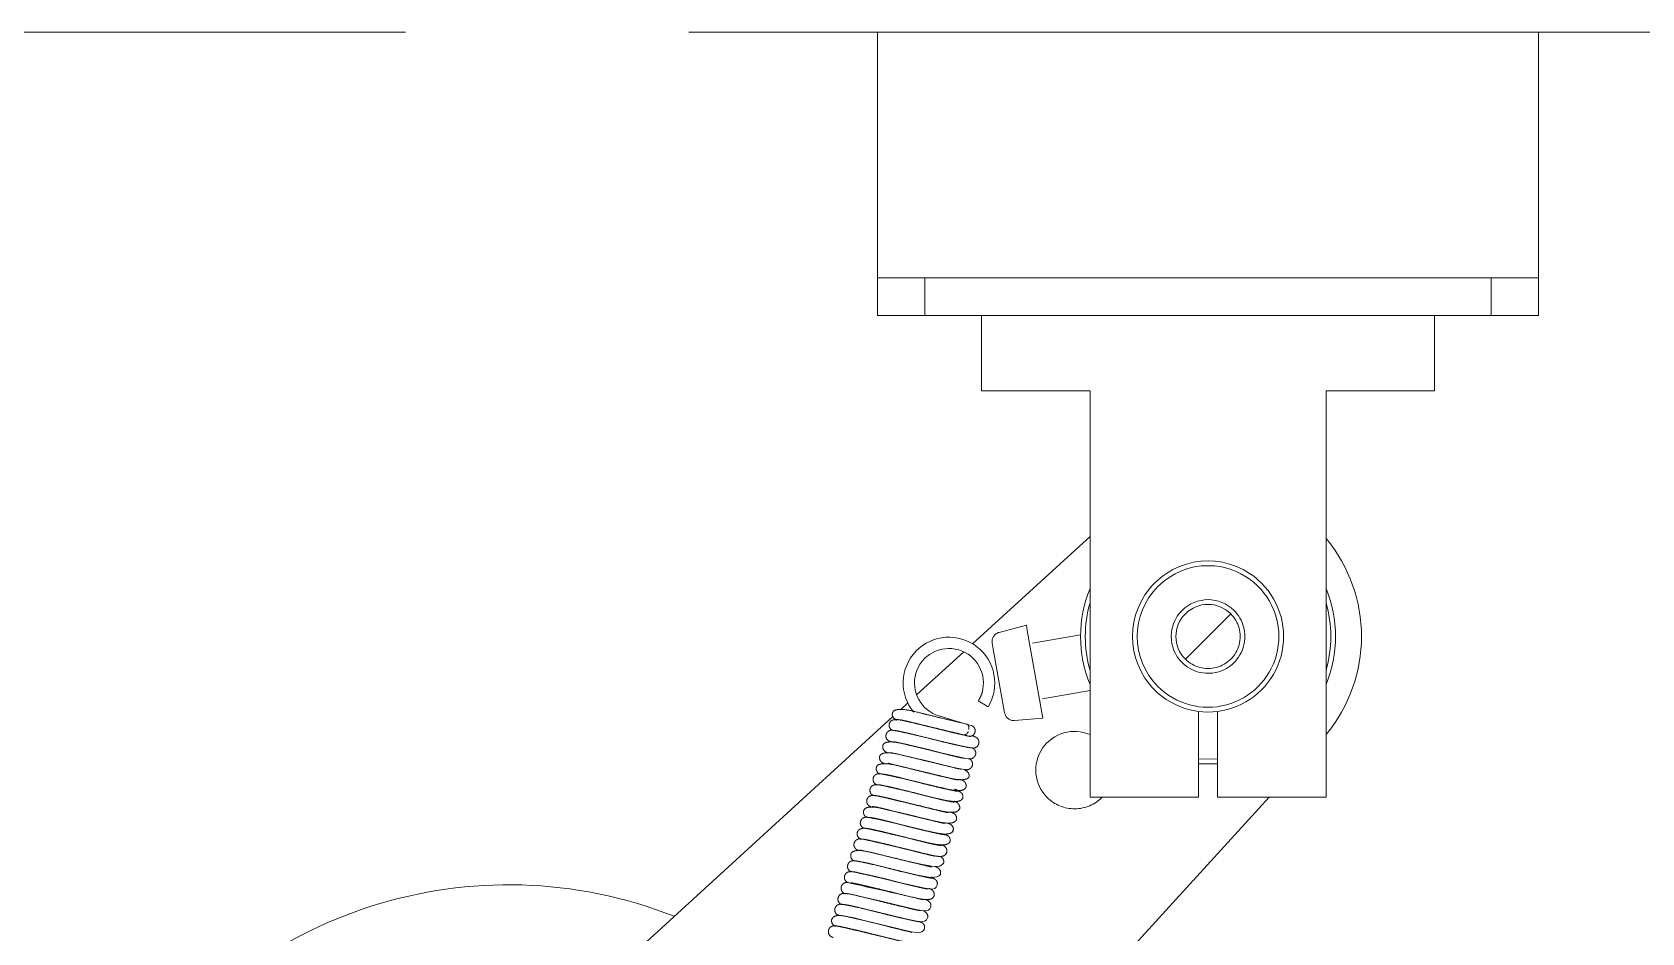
# Model space of a CAD drawing. Header units: millimetres. Extents: x 163705 to 1616509, y 81827 to 302547.
# Drawn here: x 1488061.1 to 1488231.6, y 150941.5 to 151036.8 of the extents above; entities that cross this region are included whole.
import ezdxf

# ---------------------------------------------------------------- set-up
doc = ezdxf.new("R2010")
doc.units = ezdxf.units.MM
doc.header["$LTSCALE"] = 10
doc.linetypes.add('ACAD_ISO02W100', pattern=[15, 12, -3])
doc.layers.add('1-虚线', color=8, linetype='ACAD_ISO02W100', lineweight=0)

# ---------------------------------------------------------------- blocks, each defined once
blk = doc.blocks.new('G$C61459890')
for p, q in [((2408.82, 441.9), (1197.82, 441.9)), ((1408.82, 416.9), (1408.82, 441.9)), ((1478.82, 416.9), (1478.82, 441.9)), ((1408.82, 415.9), (1408.82, 416.9)), ((1478.82, 415.9), (1478.82, 416.9)), ((1408.82, 411.9), (1408.82, 415.9)), ((1408.82, 415.9), (1413.82, 415.9)), ((1413.82, 415.9), (1413.82, 411.9)), ((1473.82, 415.9), (1413.82, 415.9)), ((1473.82, 411.9), (1473.82, 415.9)), ((1473.82, 415.9), (1478.82, 415.9)), ((1478.82, 415.9), (1478.82, 411.9)), ((1413.82, 411.9), (1408.82, 411.9)), ((1473.82, 411.9), (1413.82, 411.9)), ((1419.82, 403.9), (1419.82, 411.9)), ((1467.82, 411.9), (1467.82, 403.9)), ((1478.82, 411.9), (1473.82, 411.9)), ((1431.32, 403.9), (1419.82, 403.9)), ((1431.32, 360.9), (1431.32, 403.9)), ((1467.82, 403.9), (1456.32, 403.9)), ((1456.32, 403.9), (1456.32, 360.9)), ((1418.88, 377.13), (1431.32, 388.49)), ((1443.82, 377.9), (1446.23, 380.3)), ((1424.58, 379.11), (1421.69, 378.34)), ((1424.58, 379.11), (1424.68, 378.54)), ((1424.68, 378.54), (1426.32, 369.26)), ((1421.04, 376.77), (1420.96, 377.2)), ((1422.26, 369.83), (1421.04, 376.77)), ((1430.32, 378.09), (1425.23, 377.19)), ((1443.82, 377.9), (1441.42, 375.49)), ((1412.95, 371.71), (1417.95, 376.28)), ((1426.27, 371.29), (1431.32, 372.18)), ((1411.24, 370.15), (1412.02, 370.86)), ((1442.82, 360.9), (1442.82, 369.96)), ((1444.82, 369.96), (1444.82, 360.9)), ((1365.71, 328.57), (1410.44, 369.41)), ((1417.04, 368.98), (1415.35, 369.48)), ((1418.23, 368.63), (1417.04, 368.98)), ((1418.72, 368.48), (1418.23, 368.63)), ((1423.33, 369), (1426.32, 369.26)), ((1414.86, 368.22), (1415.13, 368.12)), ((1417.79, 367.51), (1417.94, 367.47)), ((1417.94, 367.47), (1417.84, 367.5)), ((1417.89, 367.48), (1417.91, 367.48)), ((1408.94, 363.44), (1409.09, 363.33)), ((1413.51, 363.61), (1413.72, 363.54)), ((1413.85, 364.77), (1414.06, 364.7)), ((1450.31, 360.9), (1385.26, 289.67)), ((1407.93, 359.98), (1408.16, 359.82)), ((1408.26, 361.15), (1408.35, 361.06)), ((1412.5, 360.16), (1412.7, 360.09)), ((1442.82, 360.9), (1431.32, 360.9)), ((1456.32, 360.9), (1444.82, 360.9)), ((1412.15, 359.01), (1412.37, 358.93)), ((1416.74, 357.34), (1416.75, 357.33)), ((1411.15, 355.56), (1411.34, 355.49)), ((1415.7, 355.8), (1415.56, 355.87)), ((1410.47, 353.25), (1410.65, 353.19)), ((1410.8, 354.41), (1411.01, 354.33)), ((1415.73, 353.89), (1415.73, 353.88)), ((1404.95, 349.56), (1405, 349.53)), ((1409.44, 349.8), (1409.66, 349.72)), ((1409.8, 350.95), (1409.99, 350.88)), ((1409.11, 348.64), (1409.29, 348.58))]:
    blk.add_line(p, q)
at = {"flags": 128}
for points in [[(1410.58, 366.77), (1410.58, 366.77), (1410.7, 366.73), (1411.05, 366.66), (1412, 366.45), (1413.02, 366.21), (1414.06, 365.95), (1415.55, 365.58), (1416.49, 365.35), (1417.43, 365.14), (1418.17, 364.99), (1418.53, 364.95), (1418.53, 364.95)], [(1410.96, 367.93), (1410.95, 367.92), (1411.09, 367.88), (1411.45, 367.8), (1412.38, 367.59), (1413.33, 367.36), (1414.34, 367.11), (1415.95, 366.72), (1416.92, 366.49), (1417.82, 366.28), (1418.51, 366.14), (1418.88, 366.09), (1418.88, 366.09)], [(1410.27, 365.63), (1410.26, 365.62), (1410.38, 365.58), (1410.7, 365.51), (1411.6, 365.31), (1412.64, 365.06), (1413.74, 364.8), (1415.29, 364.41), (1416.14, 364.2), (1417.04, 363.99), (1417.81, 363.84), (1418.21, 363.8), (1418.21, 363.8)], [(1442.82, 364.94), (1444.36, 364.91), (1444.82, 364.94)], [(1444.82, 364.43), (1444.38, 364.41), (1442.82, 364.43)], [(1406.9, 355.26), (1407.08, 355.27), (1407.53, 355.18), (1408.09, 355.05), (1408.72, 354.9), (1409.95, 354.61), (1411.12, 354.33), (1412.3, 354.04), (1413.39, 353.78), (1414.74, 353.54), (1415.43, 353.59), (1415.81, 353.87), (1415.81, 353.87)], [(1406.26, 352.96), (1406.41, 352.96), (1407.02, 352.84), (1407.83, 352.66), (1408.63, 352.47), (1409.93, 352.15), (1411.29, 351.81), (1412.69, 351.48), (1413.83, 351.23), (1414.56, 351.13), (1414.88, 351.22), (1415.03, 351.36), (1415.13, 351.56), (1415.13, 351.56)], [(1406.65, 354.11), (1406.71, 354.12), (1407.17, 354.04), (1407.78, 353.9), (1408.42, 353.75), (1409.55, 353.47), (1410.67, 353.2), (1411.87, 352.91), (1413.05, 352.63), (1414.43, 352.39), (1415.08, 352.43), (1415.33, 352.54), (1415.47, 352.71), (1415.47, 352.71)], [(1405.34, 349.5), (1405.4, 349.51), (1405.97, 349.4), (1406.71, 349.23), (1407.42, 349.06), (1408.73, 348.73), (1410.2, 348.38), (1411.62, 348.04), (1412.73, 347.79), (1413.52, 347.67), (1413.86, 347.77), (1414.01, 347.9), (1414.12, 348.11), (1414.12, 348.11)], [(1405.6, 350.65), (1405.76, 350.66), (1406.32, 350.55), (1407.02, 350.38), (1407.78, 350.2), (1409.2, 349.86), (1410.66, 349.51), (1411.97, 349.19), (1413.06, 348.94), (1413.87, 348.83), (1414.21, 348.93), (1414.36, 349.07), (1414.46, 349.26), (1414.46, 349.26)], [(1404.93, 348.35), (1405.03, 348.36), (1405.57, 348.26), (1406.34, 348.09), (1407.12, 347.9), (1408.41, 347.58), (1409.77, 347.25), (1411.2, 346.91), (1412.41, 346.64), (1413.19, 346.53), (1413.52, 346.62), (1413.67, 346.75), (1413.78, 346.95), (1413.78, 346.95)]]:
    blk.add_lwpolyline(points, dxfattribs=at)
for centre, radius, start, end in [((1443.82, 377.9), 16.25, 320.2849, 39.7151), ((1443.82, 377.9), 8, 45, 225), ((1443.82, 377.9), 7.5, 45, 225), ((1443.82, 377.9), 13.5, 157.8084, 202.1916), ((1443.82, 377.9), 8, 225, 45), ((1443.82, 377.9), 7.5, 225, 45), ((1443.82, 377.9), 13.5, 337.8084, 22.1916), ((1443.82, 377.9), 13, 164.0576, 195.9424), ((1443.82, 377.9), 3.9, 45, 225), ((1443.82, 377.9), 3.4, 45, 225), ((1443.82, 377.9), 3.9, 225, 45), ((1443.82, 377.9), 3.4, 225, 45), ((1443.82, 377.9), 13, 344.0576, 15.9424), ((1416.38, 372.98), 4.85, 328.5877, 219.8867), ((1421.95, 377.37), 1, 105, 190), ((1416.38, 372.98), 3.65, 343.6138, 253.5961), ((1416.38, 372.98), 3.65, 328.5947, 343.6138), ((1423.25, 370), 1, 190, 275), ((1429.68, 363.75), 4.1, 66.3893, 225), ((1429.68, 363.75), 4.1, 225, 315.81), ((1369.75, 303.83), 47.77, 68.4797, 21.5203), ((1326.66, -15.78), 376, 76.6207, 77.8833)]:
    blk.add_arc(centre, radius, start, end)
for points, knots in [([(1418.21, 368.63), (1417.8, 368.73), (1417, 368.92), (1415.57, 369.26), (1414.34, 369.56), (1413.1, 369.86), (1411.94, 370.16), (1411.02, 370.2), (1410.54, 370.07), (1410.45, 369.92), (1410.4, 369.84)], [0, 0, 0, 0, 0.155053, 0.298762, 0.420234, 0.515181, 0.690752, 0.825685, 0.9085, 1, 1, 1, 1]), ([(1420.01, 370.77), (1419.94, 370.81), (1419.8, 370.89), (1419.63, 370.99), (1419.52, 371.07), (1419.5, 371.07), (1419.5, 371.08)], [0, 0, 0, 0, 0.249821, 0.500279, 0.749843, 1, 1, 1, 1]), ([(1420.51, 370.46), (1420.51, 370.46), (1420.49, 370.47), (1420.38, 370.54), (1420.21, 370.65), (1420.07, 370.73), (1420.01, 370.77)], [0, 0, 0, 0, 0.241069, 0.493658, 0.747151, 1, 1, 1, 1]), ([(1410.06, 368.68), (1410.05, 368.61), (1410.02, 368.45), (1410.12, 368.18), (1410.26, 368.03), (1410.39, 367.97), (1410.43, 367.96)], [0, 0, 0, 0, 0.196024, 0.399795, 0.841585, 1, 1, 1, 1]), ([(1410.85, 369.04), (1410.77, 369.06), (1410.6, 369.1), (1410.35, 369.04), (1410.15, 368.89), (1410.09, 368.75), (1410.06, 368.68)], [0, 0, 0, 0, 0.246786, 0.494148, 0.745696, 1, 1, 1, 1]), ([(1410.4, 369.84), (1410.39, 369.76), (1410.36, 369.6), (1410.46, 369.33), (1410.58, 369.19), (1410.71, 369.13), (1410.73, 369.12)], [0, 0, 0, 0, 0.211759, 0.434056, 0.92192, 1, 1, 1, 1]), ([(1417.73, 367.51), (1417.59, 367.55), (1417.25, 367.62), (1416.39, 367.82), (1415.18, 368.12), (1413.75, 368.47), (1412.63, 368.75), (1411.74, 368.95), (1411.06, 369.09), (1410.64, 369.15), (1410.69, 369.1), (1410.7, 369.08)], [0, 0, 0, 0, 0.059991, 0.141711, 0.294126, 0.432728, 0.570167, 0.666383, 0.787099, 0.928816, 1, 1, 1, 1]), ([(1411.33, 369.09), (1411.33, 369.08), (1411.31, 369.04), (1411.71, 368.98), (1412.34, 368.83), (1413.32, 368.59), (1414.44, 368.32), (1415.5, 368.06), (1416.37, 367.85), (1417.21, 367.65), (1417.68, 367.54), (1417.91, 367.48)], [0, 0, 0, 0, 0.058793, 0.152725, 0.260976, 0.396079, 0.569977, 0.670614, 0.777792, 0.88869, 1, 1, 1, 1]), ([(1418.49, 368.04), (1418.5, 368.11), (1418.51, 368.23), (1418.47, 368.4), (1418.39, 368.54), (1418.31, 368.59), (1418.27, 368.61)], [0, 0, 0, 0, 0.250382, 0.499403, 0.747395, 1, 1, 1, 1]), ([(1419.13, 367.74), (1419.14, 367.82), (1419.17, 367.97), (1419.1, 368.21), (1418.94, 368.39), (1418.8, 368.46), (1418.72, 368.48), (1418.72, 368.48)], [0, 0, 0, 0, 0.249802, 0.500245, 0.749792, 0.999932, 1, 1, 1, 1]), ([(1418.03, 364.97), (1418.03, 364.98), (1418.06, 365), (1417.82, 365.02), (1417.3, 365.14), (1416.64, 365.3), (1415.75, 365.51), (1414.57, 365.81), (1413.13, 366.16), (1411.74, 366.49), (1410.58, 366.76), (1409.84, 366.73), (1409.5, 366.59), (1409.42, 366.46), (1409.38, 366.39)], [0, 0, 0, 0, 0.004506, 0.0799058, 0.1626526, 0.2365895, 0.3005836, 0.4129448, 0.5291231, 0.6463003, 0.791371, 0.8834222, 0.938721, 1, 1, 1, 1]), ([(1409.72, 367.54), (1409.71, 367.46), (1409.68, 367.31), (1409.77, 367.04), (1409.97, 366.84), (1410.19, 366.76), (1410.31, 366.71)], [0, 0, 0, 0, 0.143915, 0.294846, 0.634254, 1, 1, 1, 1]), ([(1410.53, 367.95), (1410.45, 367.96), (1410.27, 368), (1410.02, 367.92), (1409.82, 367.76), (1409.76, 367.62), (1409.72, 367.54)], [0, 0, 0, 0, 0.243927, 0.489828, 0.742642, 1, 1, 1, 1]), ([(1418.71, 366.12), (1418.67, 366.12), (1418.59, 366.12), (1418.12, 366.2), (1417.3, 366.37), (1416.23, 366.63), (1415.23, 366.87), (1414.11, 367.16), (1412.99, 367.43), (1412, 367.66), (1411.26, 367.82), (1410.68, 367.94), (1410.52, 367.95), (1410.44, 367.96)], [0, 0, 0, 0, 0.076731, 0.150996, 0.281705, 0.380933, 0.450441, 0.534154, 0.654899, 0.731005, 0.815947, 0.90692, 1, 1, 1, 1]), ([(1418.43, 367.83), (1418.4, 367.78), (1418.34, 367.67), (1418.21, 367.54), (1418.07, 367.47), (1417.98, 367.47), (1417.94, 367.47)], [0, 0, 0, 0, 0.250724, 0.500534, 0.749942, 1, 1, 1, 1]), ([(1418.04, 367.44), (1418.11, 367.42), (1418.29, 367.38), (1418.52, 367.33), (1418.64, 367.32), (1418.64, 367.32), (1418.62, 367.32), (1418.6, 367.32), (1418.6, 367.32)], [0, 0, 0, 0, 0.1787057, 0.5016919, 0.8358702, 0.9398198, 0.9749413, 1, 1, 1, 1]), ([(1418.63, 367.32), (1418.7, 367.34), (1418.85, 367.37), (1419.04, 367.53), (1419.1, 367.67), (1419.13, 367.74)], [0, 0, 0, 0, 0.32098, 0.660922, 1, 1, 1, 1]), ([(1418.72, 366.11), (1418.81, 366.1), (1418.99, 366.06), (1419.24, 366.14), (1419.44, 366.3), (1419.5, 366.45), (1419.53, 366.52)], [0, 0, 0, 0, 0.24261, 0.489285, 0.742679, 1, 1, 1, 1]), ([(1419.53, 366.52), (1419.55, 366.61), (1419.57, 366.78), (1419.45, 367.07), (1419.25, 367.25), (1418.98, 367.35), (1418.86, 367.4)], [0, 0, 0, 0, 0.14771, 0.309387, 0.69277, 1, 1, 1, 1]), ([(1409.04, 365.23), (1409.03, 365.15), (1409.01, 364.97), (1409.13, 364.68), (1409.32, 364.52), (1409.54, 364.43), (1409.61, 364.41)], [0, 0, 0, 0, 0.174152, 0.360746, 0.782667, 1, 1, 1, 1]), ([(1417.62, 363.82), (1417.63, 363.83), (1417.65, 363.86), (1417.46, 363.88), (1416.86, 364.02), (1415.76, 364.29), (1414.34, 364.63), (1412.87, 364.98), (1411.49, 365.32), (1410.3, 365.6), (1409.54, 365.58), (1409.16, 365.44), (1409.08, 365.3), (1409.04, 365.23)], [0, 0, 0, 0, 0.023573, 0.056904, 0.153514, 0.272987, 0.392611, 0.513219, 0.630686, 0.773269, 0.875299, 0.935192, 1, 1, 1, 1]), ([(1409.38, 366.39), (1409.37, 366.33), (1409.35, 366.22), (1409.39, 366.01), (1409.56, 365.72), (1409.78, 365.62), (1409.94, 365.55)], [0, 0, 0, 0, 0.108089, 0.220428, 0.462335, 1, 1, 1, 1]), ([(1418.4, 364.97), (1418.48, 364.95), (1418.66, 364.92), (1418.9, 365), (1419.1, 365.15), (1419.16, 365.3), (1419.2, 365.37)], [0, 0, 0, 0, 0.24629, 0.493298, 0.744756, 1, 1, 1, 1]), ([(1418.86, 364.23), (1418.87, 364.31), (1418.9, 364.48), (1418.79, 364.75), (1418.65, 364.89), (1418.53, 364.95), (1418.52, 364.95)], [0, 0, 0, 0, 0.2261905, 0.457412, 0.9420048, 1, 1, 1, 1]), ([(1419.2, 365.37), (1419.21, 365.45), (1419.24, 365.61), (1419.17, 365.8), (1419.08, 365.93), (1418.97, 366.04), (1418.86, 366.08), (1418.78, 366.11)], [0, 0, 0, 0, 0.2494874, 0.4983478, 0.6225156, 0.7473087, 1, 1, 1, 1]), ([(1409.15, 363.34), (1409.07, 363.36), (1408.9, 363.39), (1408.66, 363.31), (1408.46, 363.16), (1408.4, 363.01), (1408.37, 362.94)], [0, 0, 0, 0, 0.246766, 0.49348, 0.745105, 1, 1, 1, 1]), ([(1408.7, 364.08), (1408.69, 364), (1408.66, 363.84), (1408.73, 363.64), (1408.82, 363.51), (1408.92, 363.41), (1409.02, 363.37), (1409.07, 363.35)], [0, 0, 0, 0, 0.270414, 0.538635, 0.67154, 0.804173, 1, 1, 1, 1]), ([(1417.27, 362.67), (1417.28, 362.68), (1417.3, 362.71), (1417.12, 362.74), (1416.5, 362.88), (1415.35, 363.14), (1413.9, 363.49), (1412.49, 363.84), (1411.12, 364.19), (1409.94, 364.45), (1409.18, 364.43), (1408.82, 364.29), (1408.74, 364.15), (1408.7, 364.08)], [0, 0, 0, 0, 0.022688, 0.053807, 0.150182, 0.27985, 0.401563, 0.516249, 0.627188, 0.778988, 0.881579, 0.939299, 1, 1, 1, 1]), ([(1417.34, 361.51), (1417.29, 361.51), (1417.19, 361.52), (1416.68, 361.61), (1415.81, 361.8), (1414.72, 362.06), (1413.71, 362.31), (1412.59, 362.59), (1411.47, 362.87), (1410.51, 363.09), (1409.8, 363.24), (1409.26, 363.35), (1409.13, 363.35), (1409.07, 363.36)], [0, 0, 0, 0, 0.076783, 0.151076, 0.28179, 0.380989, 0.450467, 0.534145, 0.654855, 0.730951, 0.815893, 0.906884, 1, 1, 1, 1]), ([(1409.36, 363.32), (1409.39, 363.32), (1409.49, 363.32), (1409.99, 363.23), (1410.67, 363.07), (1411.52, 362.87), (1412.54, 362.61), (1413.75, 362.32), (1414.95, 362.03), (1416.14, 361.75), (1417.16, 361.54), (1417.94, 361.61), (1418.1, 361.81), (1418.18, 361.92)], [0, 0, 0, 0, 0.054019, 0.145335, 0.224652, 0.290725, 0.390285, 0.480947, 0.578621, 0.682836, 0.815454, 0.898392, 1, 1, 1, 1]), ([(1409.96, 364.49), (1409.95, 364.48), (1409.93, 364.45), (1410.12, 364.43), (1410.73, 364.28), (1411.83, 364.02), (1413.26, 363.67), (1414.72, 363.32), (1416.1, 362.99), (1417.27, 362.71), (1418.03, 362.73), (1418.4, 362.87), (1418.48, 363), (1418.52, 363.08)], [0, 0, 0, 0, 0.025753, 0.059274, 0.155923, 0.275449, 0.395174, 0.51588, 0.633409, 0.775328, 0.876487, 0.935814, 1, 1, 1, 1]), ([(1418.52, 363.08), (1418.52, 363.17), (1418.52, 363.34), (1418.33, 363.61), (1418.09, 363.77), (1418.01, 363.82)], [0, 0, 0, 0, 0.404504, 0.794029, 1, 1, 1, 1]), ([(1418.05, 363.82), (1418.13, 363.8), (1418.31, 363.77), (1418.56, 363.85), (1418.76, 364.01), (1418.83, 364.16), (1418.86, 364.23)], [0, 0, 0, 0, 0.244954, 0.492659, 0.745338, 1, 1, 1, 1]), ([(1408.03, 361.79), (1408.02, 361.71), (1407.99, 361.55), (1408.07, 361.31), (1408.21, 361.13), (1408.34, 361.07), (1408.4, 361.05)], [0, 0, 0, 0, 0.271162, 0.540334, 0.80524, 1, 1, 1, 1]), ([(1416.89, 360.39), (1416.9, 360.39), (1416.97, 360.35), (1416.66, 360.39), (1416.09, 360.51), (1415.24, 360.7), (1414.14, 360.97), (1412.71, 361.33), (1411.2, 361.7), (1409.81, 362), (1409.06, 362.21), (1408.47, 362.21), (1408.16, 362.04), (1408.07, 361.87), (1408.03, 361.79)], [0, 0, 0, 0, 0.019787, 0.121271, 0.209517, 0.28074, 0.383781, 0.489235, 0.605799, 0.731631, 0.857549, 0.924322, 0.961113, 1, 1, 1, 1]), ([(1408.37, 362.94), (1408.35, 362.86), (1408.33, 362.7), (1408.39, 362.5), (1408.48, 362.37), (1408.6, 362.26), (1408.71, 362.21), (1408.79, 362.18)], [0, 0, 0, 0, 0.251356, 0.501459, 0.625757, 0.75012, 1, 1, 1, 1]), ([(1408.61, 362.29), (1408.59, 362.27), (1408.58, 362.25), (1408.78, 362.16), (1408.78, 362.16)], [0, 0, 0, 0, 0.998561, 1, 1, 1, 1]), ([(1408.88, 362.19), (1408.94, 362.19), (1409.05, 362.18), (1409.59, 362.08), (1410.28, 361.93), (1411.18, 361.72), (1412.23, 361.47), (1413.4, 361.17), (1414.55, 360.88), (1415.77, 360.59), (1416.84, 360.39), (1417.6, 360.46), (1417.76, 360.66), (1417.84, 360.77)], [0, 0, 0, 0, 0.089427, 0.175524, 0.253929, 0.32184, 0.422577, 0.503259, 0.591739, 0.69166, 0.827113, 0.909782, 1, 1, 1, 1]), ([(1417.48, 361.48), (1417.48, 361.5), (1417.49, 361.53), (1417.14, 361.67), (1416.98, 361.73)], [0, 0, 0, 0, 0.530121, 1, 1, 1, 1]), ([(1417.84, 360.77), (1417.85, 360.85), (1417.88, 361), (1417.82, 361.19), (1417.73, 361.32), (1417.61, 361.43), (1417.5, 361.47), (1417.42, 361.5)], [0, 0, 0, 0, 0.2493911, 0.4982042, 0.6223962, 0.7472333, 1, 1, 1, 1]), ([(1418.18, 361.92), (1418.19, 362), (1418.22, 362.18), (1418.1, 362.46), (1417.92, 362.63), (1417.69, 362.72), (1417.6, 362.75)], [0, 0, 0, 0, 0.163259, 0.339152, 0.746303, 1, 1, 1, 1]), ([(1415.88, 358.06), (1415.88, 358.08), (1415.9, 358.11), (1415.69, 358.15), (1415.02, 358.3), (1413.84, 358.58), (1412.38, 358.93), (1410.97, 359.28), (1409.65, 359.61), (1408.52, 359.86), (1407.8, 359.83), (1407.46, 359.68), (1407.39, 359.54), (1407.35, 359.47)], [0, 0, 0, 0, 0.032769, 0.065041, 0.162199, 0.292439, 0.414622, 0.529738, 0.641076, 0.789337, 0.887422, 0.942319, 1, 1, 1, 1]), ([(1407.69, 360.63), (1407.68, 360.55), (1407.65, 360.39), (1407.73, 360.15), (1407.89, 359.96), (1408.04, 359.9), (1408.12, 359.87)], [0, 0, 0, 0, 0.253629, 0.505123, 0.752415, 1, 1, 1, 1]), ([(1408.49, 361.04), (1408.41, 361.06), (1408.23, 361.09), (1407.98, 361.01), (1407.79, 360.85), (1407.72, 360.7), (1407.69, 360.63)], [0, 0, 0, 0, 0.244483, 0.491669, 0.74443, 1, 1, 1, 1]), ([(1408.23, 359.88), (1408.29, 359.88), (1408.39, 359.89), (1408.91, 359.79), (1409.52, 359.64), (1410.35, 359.44), (1411.4, 359.19), (1412.66, 358.89), (1413.84, 358.6), (1415.01, 358.31), (1416.09, 358.1), (1416.91, 358.16), (1417.08, 358.36), (1417.17, 358.47)], [0, 0, 0, 0, 0.095191, 0.177668, 0.246599, 0.308714, 0.411321, 0.500881, 0.592202, 0.684535, 0.810601, 0.897666, 1, 1, 1, 1]), ([(1416.25, 359.22), (1416.26, 359.22), (1416.28, 359.26), (1416.13, 359.27), (1415.66, 359.38), (1414.93, 359.55), (1413.9, 359.8), (1412.62, 360.11), (1411.34, 360.42), (1410.21, 360.69), (1409.35, 360.9), (1408.61, 361.06), (1408.44, 361.06), (1408.34, 361.06)], [0, 0, 0, 0, 0.011262, 0.072172, 0.130786, 0.234026, 0.330292, 0.428664, 0.573126, 0.661488, 0.756297, 0.868093, 1, 1, 1, 1]), ([(1408.61, 361.03), (1408.66, 361.03), (1408.76, 361.03), (1409.24, 360.93), (1409.88, 360.79), (1410.76, 360.58), (1411.85, 360.32), (1413.07, 360.02), (1414.2, 359.74), (1415.38, 359.45), (1416.46, 359.24), (1417.26, 359.31), (1417.42, 359.52), (1417.51, 359.63)], [0, 0, 0, 0, 0.075944, 0.15597, 0.231836, 0.300544, 0.407905, 0.496617, 0.582426, 0.676953, 0.813411, 0.901545, 1, 1, 1, 1]), ([(1417.51, 359.63), (1417.52, 359.71), (1417.54, 359.87), (1417.43, 360.13), (1417.22, 360.34), (1417.02, 360.43), (1416.92, 360.47)], [0, 0, 0, 0, 0.2647592, 0.5210889, 0.7653928, 1, 1, 1, 1]), ([(1407.01, 358.33), (1407, 358.25), (1406.97, 358.09), (1407.04, 357.9), (1407.13, 357.76), (1407.24, 357.65), (1407.36, 357.61), (1407.44, 357.58)], [0, 0, 0, 0, 0.251452, 0.501641, 0.625958, 0.750304, 1, 1, 1, 1]), ([(1407.78, 358.73), (1407.7, 358.75), (1407.58, 358.77), (1407.42, 358.74), (1407.27, 358.68), (1407.11, 358.55), (1407.05, 358.4), (1407.01, 358.33)], [0, 0, 0, 0, 0.248965, 0.373155, 0.497423, 0.747717, 1, 1, 1, 1]), ([(1407.35, 359.47), (1407.34, 359.39), (1407.31, 359.24), (1407.37, 359.04), (1407.47, 358.9), (1407.57, 358.8), (1407.67, 358.76), (1407.73, 358.74)], [0, 0, 0, 0, 0.269062, 0.535734, 0.667748, 0.799358, 1, 1, 1, 1]), ([(1415.97, 356.9), (1415.91, 356.91), (1415.78, 356.92), (1415.22, 357.03), (1414.32, 357.23), (1413.2, 357.49), (1412.19, 357.74), (1411.07, 358.03), (1409.96, 358.3), (1409.03, 358.51), (1408.35, 358.66), (1407.85, 358.75), (1407.75, 358.75), (1407.7, 358.75)], [0, 0, 0, 0, 0.076817, 0.151124, 0.281826, 0.380991, 0.450437, 0.53408, 0.654758, 0.730851, 0.815805, 0.906827, 1, 1, 1, 1]), ([(1408, 358.72), (1408.02, 358.72), (1408.1, 358.73), (1408.55, 358.64), (1409.19, 358.5), (1410.02, 358.3), (1411.02, 358.05), (1412.23, 357.75), (1413.44, 357.46), (1414.67, 357.17), (1415.75, 356.94), (1416.58, 357.01), (1416.74, 357.2), (1416.83, 357.31)], [0, 0, 0, 0, 0.047539, 0.137941, 0.216542, 0.282069, 0.380856, 0.470834, 0.567766, 0.671603, 0.806913, 0.893346, 1, 1, 1, 1]), ([(1416.83, 357.31), (1416.84, 357.39), (1416.86, 357.55), (1416.77, 357.81), (1416.58, 358.02), (1416.36, 358.1), (1416.25, 358.14)], [0, 0, 0, 0, 0.149398, 0.306579, 0.655656, 1, 1, 1, 1]), ([(1417.17, 358.47), (1417.18, 358.55), (1417.2, 358.71), (1417.11, 358.98), (1416.91, 359.18), (1416.71, 359.25), (1416.61, 359.29)], [0, 0, 0, 0, 0.16129, 0.3243211, 0.6643845, 1, 1, 1, 1]), ([(1407.12, 356.44), (1407.04, 356.45), (1406.87, 356.48), (1406.63, 356.41), (1406.43, 356.25), (1406.37, 356.1), (1406.34, 356.02)], [0, 0, 0, 0, 0.246459, 0.493709, 0.745665, 1, 1, 1, 1]), ([(1406.68, 357.18), (1406.66, 357.1), (1406.64, 356.95), (1406.7, 356.75), (1406.79, 356.61), (1406.91, 356.5), (1407.02, 356.46), (1407.1, 356.43)], [0, 0, 0, 0, 0.252347, 0.503054, 0.627398, 0.751532, 1, 1, 1, 1]), ([(1407.7, 357.57), (1407.58, 357.58), (1407.34, 357.62), (1407.03, 357.54), (1406.78, 357.4), (1406.71, 357.26), (1406.68, 357.18)], [0, 0, 0, 0, 0.230524, 0.475255, 0.733115, 1, 1, 1, 1]), ([(1414.86, 354.6), (1414.86, 354.62), (1414.88, 354.66), (1414.7, 354.68), (1414.19, 354.8), (1413.43, 354.98), (1412.39, 355.24), (1411.1, 355.55), (1409.82, 355.86), (1408.71, 356.12), (1407.88, 356.32), (1407.17, 356.47), (1407.04, 356.45), (1406.96, 356.45)], [0, 0, 0, 0, 0.02107, 0.083509, 0.141697, 0.243568, 0.33852, 0.435541, 0.578073, 0.665307, 0.758964, 0.869485, 1, 1, 1, 1]), ([(1407.21, 356.44), (1407.22, 356.44), (1407.25, 356.45), (1407.38, 356.42), (1407.46, 356.41)], [0, 0, 0, 0, 0.366132, 1, 1, 1, 1]), ([(1407.46, 356.41), (1407.63, 356.38), (1407.95, 356.31), (1408.7, 356.14), (1409.53, 355.95), (1410.53, 355.71), (1411.6, 355.45), (1412.72, 355.17), (1413.74, 354.92), (1414.64, 354.72), (1415.34, 354.57), (1415.93, 354.66), (1416.08, 354.9), (1416.15, 355.02)], [0, 0, 0, 0, 0.092943, 0.182842, 0.265725, 0.338874, 0.451472, 0.536347, 0.630597, 0.738577, 0.859718, 0.927444, 1, 1, 1, 1]), ([(1407.54, 357.57), (1407.58, 357.58), (1407.65, 357.58), (1408.15, 357.49), (1408.81, 357.35), (1409.68, 357.15), (1410.71, 356.9), (1411.88, 356.6), (1413.04, 356.32), (1414.31, 356.01), (1415.43, 355.8), (1416.24, 355.85), (1416.4, 356.06), (1416.49, 356.16)], [0, 0, 0, 0, 0.087994, 0.172807, 0.250112, 0.317118, 0.416561, 0.496224, 0.583583, 0.682718, 0.820744, 0.905889, 1, 1, 1, 1]), ([(1415.59, 355.78), (1415.57, 355.77), (1415.52, 355.75), (1415, 355.84), (1414.17, 356.03), (1413.29, 356.24), (1412.23, 356.51), (1411.07, 356.79), (1409.95, 357.06), (1409.05, 357.27), (1408.23, 357.46), (1407.88, 357.53), (1407.7, 357.57)], [0, 0, 0, 0, 0.0747949, 0.2159893, 0.3238803, 0.3996662, 0.4910109, 0.6228334, 0.7059612, 0.7987726, 0.8982137, 1, 1, 1, 1]), ([(1416.49, 356.16), (1416.5, 356.24), (1416.52, 356.39), (1416.46, 356.59), (1416.37, 356.71), (1416.25, 356.82), (1416.13, 356.86), (1416.05, 356.89)], [0, 0, 0, 0, 0.250163, 0.49941, 0.623652, 0.748334, 1, 1, 1, 1]), ([(1416.12, 356.87), (1416.16, 356.88), (1416.2, 356.88), (1416.08, 356.93), (1416.08, 356.93)], [0, 0, 0, 0, 0.989297, 1, 1, 1, 1]), ([(1406, 354.87), (1405.98, 354.79), (1405.96, 354.63), (1406.03, 354.39), (1406.18, 354.21), (1406.32, 354.15), (1406.38, 354.13)], [0, 0, 0, 0, 0.271773, 0.540466, 0.803678, 1, 1, 1, 1]), ([(1414.49, 353.45), (1414.49, 353.47), (1414.5, 353.51), (1414.25, 353.56), (1413.54, 353.73), (1412.33, 354.01), (1410.85, 354.37), (1409.45, 354.71), (1408.17, 355.03), (1407.1, 355.27), (1406.42, 355.22), (1406.1, 355.07), (1406.03, 354.94), (1406, 354.87)], [0, 0, 0, 0, 0.043822, 0.077196, 0.175009, 0.305679, 0.42821, 0.543647, 0.65528, 0.799901, 0.893419, 0.945435, 1, 1, 1, 1]), ([(1406.34, 356.02), (1406.32, 355.94), (1406.3, 355.79), (1406.37, 355.55), (1406.54, 355.35), (1406.69, 355.29), (1406.77, 355.26)], [0, 0, 0, 0, 0.254359, 0.506314, 0.75355, 1, 1, 1, 1]), ([(1415.81, 353.87), (1415.82, 353.95), (1415.85, 354.13), (1415.73, 354.41), (1415.59, 354.55), (1415.45, 354.61), (1415.44, 354.61)], [0, 0, 0, 0, 0.2163486, 0.4424081, 0.9374992, 1, 1, 1, 1]), ([(1416.15, 355.02), (1416.16, 355.1), (1416.19, 355.27), (1416.09, 355.51), (1415.89, 355.73), (1415.7, 355.8), (1415.61, 355.84)], [0, 0, 0, 0, 0.26284, 0.518253, 0.762934, 1, 1, 1, 1]), ([(1411.29, 351.8), (1410.83, 351.91), (1409.91, 352.14), (1408.59, 352.46), (1407.55, 352.7), (1406.65, 352.89), (1406.17, 353.03), (1405.67, 352.98), (1405.43, 352.81), (1405.36, 352.65), (1405.32, 352.58)], [0, 0, 0, 0, 0.177023, 0.347033, 0.499316, 0.627932, 0.818992, 0.907093, 0.95296, 1, 1, 1, 1]), ([(1405.66, 353.72), (1405.65, 353.64), (1405.62, 353.48), (1405.7, 353.25), (1405.86, 353.06), (1406.01, 352.99), (1406.09, 352.96)], [0, 0, 0, 0, 0.252435, 0.503464, 0.751164, 1, 1, 1, 1]), ([(1406.41, 354.12), (1406.33, 354.14), (1406.22, 354.16), (1406.06, 354.13), (1405.91, 354.07), (1405.75, 353.94), (1405.69, 353.8), (1405.66, 353.72)], [0, 0, 0, 0, 0.250901, 0.375407, 0.499644, 0.749293, 1, 1, 1, 1]), ([(1414.59, 352.3), (1414.51, 352.31), (1414.36, 352.33), (1413.76, 352.45), (1412.83, 352.65), (1411.69, 352.93), (1410.66, 353.18), (1409.54, 353.47), (1408.46, 353.73), (1407.55, 353.94), (1406.9, 354.07), (1406.43, 354.15), (1406.36, 354.14), (1406.33, 354.14)], [0, 0, 0, 0, 0.076832, 0.15114, 0.281814, 0.380936, 0.450347, 0.53395, 0.654601, 0.730695, 0.815672, 0.906746, 1, 1, 1, 1]), ([(1415.47, 352.71), (1415.48, 352.79), (1415.51, 352.94), (1415.42, 353.21), (1415.22, 353.42), (1414.99, 353.51), (1414.88, 353.55)], [0, 0, 0, 0, 0.146757, 0.298846, 0.628118, 1, 1, 1, 1]), ([(1404.98, 351.42), (1404.97, 351.34), (1404.94, 351.18), (1405.02, 350.94), (1405.19, 350.74), (1405.35, 350.67), (1405.43, 350.64)], [0, 0, 0, 0, 0.255438, 0.50809, 0.755264, 1, 1, 1, 1]), ([(1405.75, 351.83), (1405.67, 351.85), (1405.55, 351.87), (1405.39, 351.84), (1405.24, 351.77), (1405.08, 351.64), (1405.01, 351.49), (1404.98, 351.42)], [0, 0, 0, 0, 0.247984, 0.371999, 0.49631, 0.747191, 1, 1, 1, 1]), ([(1405.32, 352.58), (1405.31, 352.5), (1405.28, 352.34), (1405.36, 352.1), (1405.51, 351.92), (1405.64, 351.86), (1405.7, 351.83)], [0, 0, 0, 0, 0.270829, 0.539589, 0.803704, 1, 1, 1, 1]), ([(1405.95, 351.82), (1405.95, 351.82), (1405.98, 351.83), (1406.21, 351.78), (1406.66, 351.69), (1407.33, 351.54), (1408.16, 351.35), (1409.1, 351.12), (1410.06, 350.89), (1410.67, 350.74), (1410.96, 350.66)], [0, 0, 0, 0, 0.0269021, 0.1549054, 0.2895473, 0.4319139, 0.5783245, 0.7244862, 0.8661958, 1, 1, 1, 1]), ([(1414.19, 351.18), (1414.2, 351.17), (1414.23, 351.14), (1413.7, 351.23), (1412.69, 351.45), (1411.75, 351.68), (1411.29, 351.8)], [0, 0, 0, 0, 0.091848, 0.398802, 0.708593, 1, 1, 1, 1]), ([(1414.8, 350.42), (1414.81, 350.5), (1414.83, 350.66), (1414.74, 350.9), (1414.56, 351.11), (1414.38, 351.18), (1414.29, 351.22)], [0, 0, 0, 0, 0.260667, 0.515053, 0.760161, 1, 1, 1, 1]), ([(1414.78, 352.26), (1414.8, 352.27), (1414.84, 352.28), (1414.61, 352.38), (1414.49, 352.43)], [0, 0, 0, 0, 0.5009959, 1, 1, 1, 1]), ([(1415.13, 351.56), (1415.14, 351.63), (1415.17, 351.79), (1415.09, 352.01), (1414.92, 352.2), (1414.76, 352.26), (1414.68, 352.28)], [0, 0, 0, 0, 0.251923, 0.502256, 0.749975, 1, 1, 1, 1]), ([(1405.05, 349.51), (1404.97, 349.53), (1404.86, 349.55), (1404.7, 349.53), (1404.56, 349.46), (1404.4, 349.33), (1404.34, 349.19), (1404.3, 349.12)], [0, 0, 0, 0, 0.252338, 0.377066, 0.501239, 0.750255, 1, 1, 1, 1]), ([(1404.64, 350.26), (1404.63, 350.18), (1404.6, 350.02), (1404.68, 349.78), (1404.83, 349.6), (1404.97, 349.54), (1405.03, 349.52)], [0, 0, 0, 0, 0.274875, 0.545861, 0.810129, 1, 1, 1, 1]), ([(1413.32, 348.85), (1413.32, 348.86), (1413.33, 348.88), (1413.07, 348.91), (1412.63, 349.02), (1412, 349.16), (1411.25, 349.34), (1410.42, 349.54), (1409.29, 349.81), (1407.88, 350.16), (1406.3, 350.54), (1405.51, 350.72), (1405.01, 350.68), (1404.75, 350.5), (1404.68, 350.34), (1404.64, 350.26)], [0, 0, 0, 0, 0.014535, 0.085093, 0.153449, 0.223713, 0.294596, 0.365918, 0.436912, 0.571563, 0.712235, 0.880143, 0.946825, 0.974693, 1, 1, 1, 1]), ([(1413.21, 347.69), (1413.12, 347.71), (1412.94, 347.74), (1412.3, 347.87), (1411.33, 348.08), (1410.17, 348.36), (1409.14, 348.62), (1408.02, 348.9), (1406.95, 349.16), (1406.07, 349.36), (1405.46, 349.48), (1405.04, 349.55), (1405, 349.53), (1404.98, 349.53)], [0, 0, 0, 0, 0.077646, 0.152729, 0.284742, 0.384862, 0.454966, 0.539414, 0.661318, 0.738231, 0.824148, 0.916263, 1, 1, 1, 1]), ([(1410.96, 350.66), (1411.51, 350.53), (1412.57, 350.26), (1413.73, 350.03), (1414.37, 350.03), (1414.69, 350.2), (1414.76, 350.35), (1414.8, 350.42)], [0, 0, 0, 0, 0.296132, 0.572723, 0.810024, 0.911196, 1, 1, 1, 1]), ([(1414.46, 349.26), (1414.47, 349.36), (1414.48, 349.54), (1414.31, 349.84), (1414.06, 349.99), (1413.91, 350.07)], [0, 0, 0, 0, 0.305936, 0.587485, 1, 1, 1, 1]), ([(1403.97, 347.97), (1403.95, 347.89), (1403.93, 347.73), (1404.01, 347.49), (1404.16, 347.31), (1404.29, 347.25), (1404.34, 347.23)], [0, 0, 0, 0, 0.277183, 0.552182, 0.821919, 1, 1, 1, 1]), ([(1412.38, 346.53), (1412.37, 346.56), (1412.36, 346.63), (1411.96, 346.69), (1411.33, 346.85), (1410.6, 347.02), (1409.67, 347.26), (1408.46, 347.56), (1407.07, 347.9), (1405.85, 348.17), (1404.93, 348.39), (1404.2, 348.31), (1404.05, 348.09), (1403.97, 347.97)], [0, 0, 0, 0, 0.0363436, 0.1148131, 0.1958378, 0.2691815, 0.3337489, 0.450132, 0.5711481, 0.6928859, 0.828758, 0.9070665, 1, 1, 1, 1]), ([(1404.3, 349.12), (1404.29, 349.04), (1404.27, 348.88), (1404.34, 348.64), (1404.51, 348.44), (1404.67, 348.38), (1404.75, 348.35)], [0, 0, 0, 0, 0.254316, 0.505529, 0.752877, 1, 1, 1, 1]), ([(1414.12, 348.11), (1414.13, 348.19), (1414.15, 348.35), (1414.03, 348.62), (1413.83, 348.76), (1413.71, 348.85)], [0, 0, 0, 0, 0.2859802, 0.5587846, 1, 1, 1, 1]), ([(1403.63, 346.82), (1403.61, 346.74), (1403.59, 346.57), (1403.67, 346.33), (1403.84, 346.13), (1404.01, 346.06), (1404.1, 346.02)], [0, 0, 0, 0, 0.2564586, 0.5098099, 0.7569647, 1, 1, 1, 1]), ([(1404.39, 347.22), (1404.31, 347.24), (1404.19, 347.26), (1404.03, 347.23), (1403.88, 347.17), (1403.72, 347.04), (1403.66, 346.89), (1403.63, 346.82)], [0, 0, 0, 0, 0.248664, 0.372782, 0.497063, 0.747651, 1, 1, 1, 1]), ([(1412.31, 345.4), (1412.31, 345.41), (1412.33, 345.42), (1412.14, 345.44), (1411.65, 345.55), (1410.72, 345.77), (1409.34, 346.11), (1407.87, 346.46), (1406.65, 346.76), (1405.7, 346.98), (1404.95, 347.16), (1404.32, 347.28), (1404.23, 347.24), (1404.19, 347.23)], [0, 0, 0, 0, 0.000772, 0.065886, 0.134349, 0.256681, 0.37377, 0.491733, 0.610987, 0.686135, 0.771267, 0.875926, 1, 1, 1, 1]), ([(1404.6, 347.21), (1404.6, 347.22), (1404.61, 347.23), (1404.87, 347.18), (1405.49, 347.05), (1406.45, 346.83), (1407.45, 346.59), (1408.58, 346.32), (1409.71, 346.03), (1410.72, 345.78), (1411.53, 345.59), (1412.25, 345.44), (1412.51, 345.41), (1412.65, 345.39)], [0, 0, 0, 0, 0.024856, 0.096722, 0.227477, 0.333556, 0.41173, 0.508557, 0.630317, 0.705984, 0.794111, 0.893255, 1, 1, 1, 1]), ([(1413.78, 346.95), (1413.79, 347.03), (1413.81, 347.18), (1413.73, 347.41), (1413.56, 347.59), (1413.39, 347.65), (1413.31, 347.68)], [0, 0, 0, 0, 0.25365, 0.504866, 0.752331, 1, 1, 1, 1])]:
    blk.add_open_spline(points, degree=3, knots=knots)

msp = doc.modelspace()

# ---------------------------------------------------------------- block references
at = {"layer": '1-虚线'}
msp.add_blockref('G$C61459890', (1486741.825, 150594.935), dxfattribs=at)

doc.saveas('drawing.dxf')
